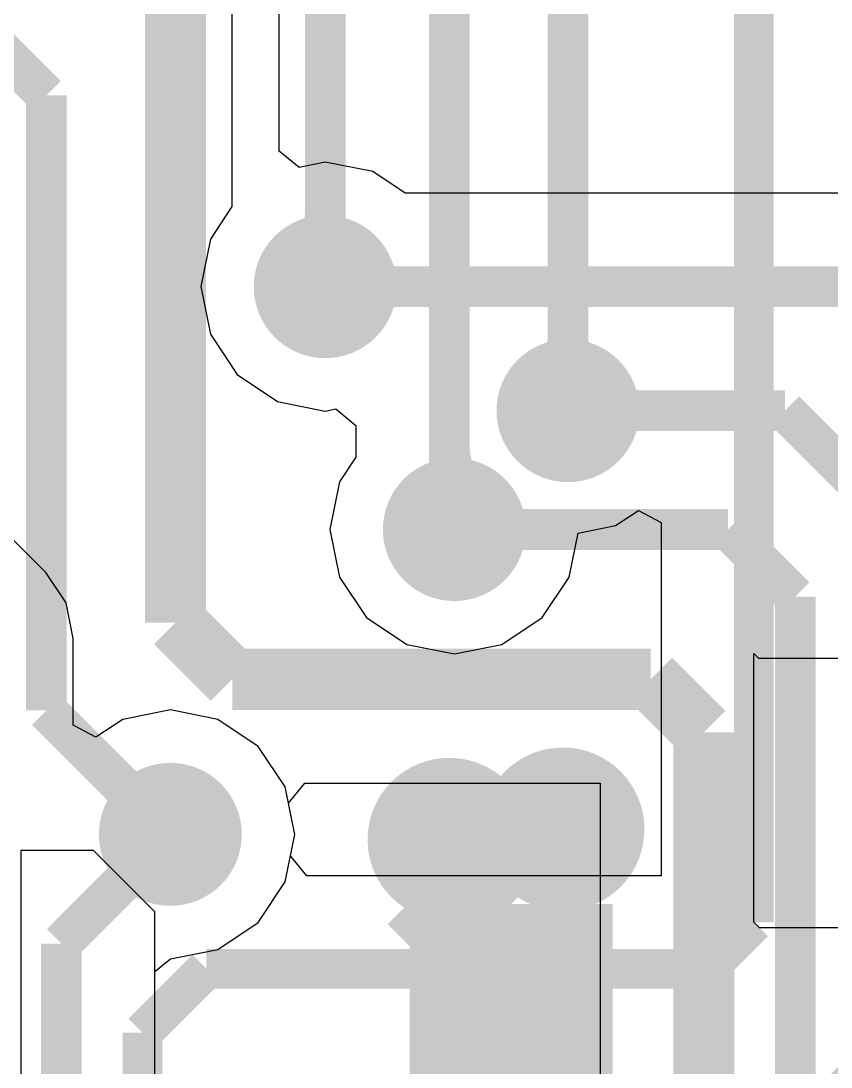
# Model space of a CAD drawing. Extents: x 81 to 196, y 150 to 213.
# Drawn here: x 183.86 to 187.84, y 164.71 to 169.85 of the extents above; entities that cross this region are included whole.
import ezdxf

# ---------------------------------------------------------------- set-up
doc = ezdxf.new("R2010")
doc.units = 0
doc.header["$MEASUREMENT"] = 0
for name, color, linetype in [('BOTTOMLAYER', 5, 'CONTINUOUS'), ('BOTTOMSOLDER', 6, 'CONTINUOUS'), ('MULTILAYER', 9, 'CONTINUOUS'), ('TOPLAYER', 1, 'CONTINUOUS')]:
    doc.layers.add(name, color=color, linetype=linetype)

msp = doc.modelspace()

# ---------------------------------------------------------------- linework, layer by layer
at = {"layer": 'BOTTOMLAYER'}
for p, q in [((184.894759, 187.683973), (184.894759, 168.93793)), ((184.894759, 168.93793), (184.788386, 168.778735)), ((184.788386, 168.778735), (184.74182, 168.544626)), ((184.74182, 168.544626), (184.788386, 168.310517)), ((184.788386, 168.310517), (184.920999, 168.112051)), ((184.920999, 168.112051), (185.119465, 167.979438)), ((185.119465, 167.979438), (185.353574, 167.932872)), ((185.353574, 167.932872), (185.406185, 167.943337)), ((185.406185, 167.943337), (185.504359, 167.862768)), ((185.504359, 167.862768), (185.504359, 167.706116)), ((185.504359, 167.706116), (185.423386, 167.584935)), ((183.979279, 167.138784), (183.449206, 167.668857)), ((185.423386, 167.584935), (185.37682, 167.350826)), ((186.781483, 167.369838), (186.8935, 167.444687)), ((186.8935, 167.444687), (187.005506, 167.384819)), ((185.37682, 167.350826), (185.423386, 167.116717)), ((186.596802, 167.333104), (186.781483, 167.369838)), ((187.005506, 167.384819), (187.005506, 165.648094)), ((186.553762, 167.116717), (186.596802, 167.333104)), ((184.078738, 166.989935), (183.979279, 167.138784)), ((185.423386, 167.116717), (185.555999, 166.918251)), ((186.421149, 166.918251), (186.553762, 167.116717)), ((184.113663, 166.814353), (184.078738, 166.989935)), ((185.555999, 166.918251), (185.754465, 166.785638)), ((186.222683, 166.785638), (186.421149, 166.918251)), ((184.113663, 166.389215), (184.113663, 166.814353)), ((185.754465, 166.785638), (185.988574, 166.739072)), ((185.988574, 166.739072), (186.222683, 166.785638)), ((187.461774, 165.420426), (187.461774, 166.741226)), ((187.461774, 166.741226), (187.484832, 166.718168)), ((187.484832, 166.718168), (189.381747, 166.718168)), ((184.591574, 166.46398), (184.357465, 166.417414)), ((184.825683, 166.417414), (184.591574, 166.46398)), ((184.357465, 166.417414), (184.225669, 166.32935)), ((185.024149, 166.284801), (184.825683, 166.417414)), ((184.225669, 166.32935), (184.113663, 166.389215)), ((185.156762, 166.086335), (185.024149, 166.284801)), ((185.203328, 165.852226), (185.156762, 166.086335)), ((185.182251, 165.746267), (185.203328, 165.852226)), ((185.262822, 165.648094), (185.182251, 165.746267)), ((187.005506, 165.648094), (185.262822, 165.648094)), ((187.489308, 165.392892), (187.461774, 165.420426)), ((188.056472, 165.392892), (187.489308, 165.392892))]:
    msp.add_line(p, q, dxfattribs=at)
for points, const_width in [([(187.461774, 165.420426), (187.461774, 194.909826)], 0.195001), ([(186.547374, 167.935026), (186.547374, 188.864626)], 0.2), ([(185.963174, 167.350826), (185.963174, 188.458226)], 0.2), ([(185.353574, 168.544626), (185.353574, 187.874021)], 0.2), ([(187.842774, 164.252026), (189.425572, 165.834824)], 0.599999), ([(184.054897, 165.315549), (184.591574, 165.852226)], 0.2), ([(187.233174, 165.191826), (187.461774, 165.420426)], 0.195001), ([(184.054897, 162.249998), (184.054897, 165.315549)], 0.2), ([(184.454693, 164.877145), (184.769374, 165.191826)], 0.195001), ([(187.233174, 165.191826), (184.769374, 165.191826)], 0.195001), ([(184.454693, 162.249998), (184.454693, 164.877145)], 0.195001)]:
    msp.add_lwpolyline(points, dxfattribs=dict(at, const_width=const_width))
at = {"layer": 'BOTTOMLAYER', "const_width": 0.2}
for points in [[(185.353574, 168.906756, -0.198912), (185.247509, 168.650691)], [(185.353574, 168.906756, -0.198912), (185.247509, 168.650691)], [(185.353574, 168.906756, -0.198912), (185.247509, 168.650691)], [(185.353574, 168.906756, -0.198912), (185.247509, 168.650691)], [(185.353574, 168.906756, -0.198912), (185.247509, 168.650691)], [(185.353574, 168.906756, -0.198912), (185.247509, 168.650691)], [(185.353574, 168.906756, -0.198912), (185.247509, 168.650691)], [(185.353574, 168.906756, -0.198912), (185.247509, 168.650691)], [(185.353574, 168.906756, -0.198912), (185.247509, 168.650691)], [(185.353574, 168.906756, -0.198912), (185.247509, 168.650691)], [(185.459639, 168.650691, -0.198912), (185.353574, 168.906756)], [(185.459639, 168.650691, -0.198912), (185.353574, 168.906756)], [(185.459639, 168.650691, -0.198912), (185.353574, 168.906756)], [(185.459639, 168.650691, -0.198912), (185.353574, 168.906756)], [(185.459639, 168.650691, -0.198912), (185.353574, 168.906756)], [(185.459639, 168.650691, -0.198912), (185.353574, 168.906756)], [(185.459639, 168.650691, -0.198912), (185.353574, 168.906756)], [(185.459639, 168.650691, -0.198912), (185.353574, 168.906756)], [(185.459639, 168.650691, -0.198912), (185.353574, 168.906756)], [(185.459639, 168.650691, -0.198912), (185.353574, 168.906756)], [(186.547374, 168.297156, -0.198912), (186.441309, 168.041091)], [(186.547374, 168.297156, -0.198912), (186.441309, 168.041091)], [(186.547374, 168.297156, -0.198912), (186.441309, 168.041091)], [(186.547374, 168.297156, -0.198912), (186.441309, 168.041091)], [(186.547374, 168.297156, -0.198912), (186.441309, 168.041091)], [(186.547374, 168.297156, -0.198912), (186.441309, 168.041091)], [(186.547374, 168.297156, -0.198912), (186.441309, 168.041091)], [(186.547374, 168.297156, -0.198912), (186.441309, 168.041091)], [(186.547374, 168.297156, -0.198912), (186.441309, 168.041091)], [(186.547374, 168.297156, -0.198912), (186.441309, 168.041091)], [(186.653439, 168.041091, -0.198912), (186.547374, 168.297156)], [(186.653439, 168.041091, -0.198912), (186.547374, 168.297156)], [(186.653439, 168.041091, -0.198912), (186.547374, 168.297156)], [(186.653439, 168.041091, -0.198912), (186.547374, 168.297156)], [(186.653439, 168.041091, -0.198912), (186.547374, 168.297156)], [(186.653439, 168.041091, -0.198912), (186.547374, 168.297156)], [(186.653439, 168.041091, -0.198912), (186.547374, 168.297156)], [(186.653439, 168.041091, -0.198912), (186.547374, 168.297156)], [(186.653439, 168.041091, -0.198912), (186.547374, 168.297156)], [(186.653439, 168.041091, -0.198912), (186.547374, 168.297156)], [(186.094639, 167.456891, -0.198912), (185.963174, 167.77428)], [(186.094639, 167.456891, -0.198912), (185.963174, 167.77428)], [(186.094639, 167.456891, -0.198912), (185.963174, 167.77428)], [(186.094639, 167.456891, -0.198912), (185.963174, 167.77428)], [(186.094639, 167.456891, -0.198912), (185.963174, 167.77428)], [(186.094639, 167.456891, -0.198912), (185.963174, 167.77428)], [(186.094639, 167.456891, -0.198912), (185.963174, 167.77428)], [(186.094639, 167.456891, -0.198912), (185.963174, 167.77428)], [(186.094639, 167.456891, -0.198912), (185.963174, 167.77428)], [(186.094639, 167.456891, -0.198912), (185.963174, 167.77428)], [(185.963174, 167.651636, -0.198912), (185.882509, 167.456891)], [(185.963174, 167.651636, -0.198912), (185.882509, 167.456891)], [(185.963174, 167.651636, -0.198912), (185.882509, 167.456891)], [(185.963174, 167.651636, -0.198912), (185.882509, 167.456891)], [(185.963174, 167.651636, -0.198912), (185.882509, 167.456891)], [(185.963174, 167.651636, -0.198912), (185.882509, 167.456891)], [(185.963174, 167.651636, -0.198912), (185.882509, 167.456891)], [(185.963174, 167.651636, -0.198912), (185.882509, 167.456891)], [(185.963174, 167.651636, -0.198912), (185.882509, 167.456891)], [(185.963174, 167.651636, -0.198912), (185.882509, 167.456891)], [(184.441574, 165.852226, -0.198912), (184.335509, 165.596161)], [(184.441574, 165.852226, -0.198912), (184.335509, 165.596161)], [(184.441574, 165.852226, -0.198912), (184.335509, 165.596161)], [(184.441574, 165.852226, -0.198912), (184.335509, 165.596161)], [(184.441574, 165.852226, -0.198912), (184.335509, 165.596161)], [(184.441574, 165.852226, -0.198912), (184.335509, 165.596161)], [(184.441574, 165.852226, -0.198912), (184.335509, 165.596161)], [(184.441574, 165.852226, -0.198912), (184.335509, 165.596161)], [(184.441574, 165.852226, -0.198912), (184.335509, 165.596161)], [(184.441574, 165.852226, -0.198912), (184.335509, 165.596161)], [(184.335509, 165.596161, -0.198912), (184.591574, 165.702226)], [(184.335509, 165.596161, -0.198912), (184.591574, 165.702226)], [(184.335509, 165.596161, -0.198912), (184.591574, 165.702226)], [(184.335509, 165.596161, -0.198912), (184.591574, 165.702226)], [(184.335509, 165.596161, -0.198912), (184.591574, 165.702226)], [(184.335509, 165.596161, -0.198912), (184.591574, 165.702226)], [(184.335509, 165.596161, -0.198912), (184.591574, 165.702226)], [(184.335509, 165.596161, -0.198912), (184.591574, 165.702226)], [(184.335509, 165.596161, -0.198912), (184.591574, 165.702226)], [(184.335509, 165.596161, -0.198912), (184.591574, 165.702226)]]:
    msp.add_lwpolyline(points, format="xyb", dxfattribs=at)
at = {"layer": 'BOTTOMLAYER'}
for points, const_width in [([(185.353574, 168.856756, 1), (185.353574, 168.956756, 1)], 0.1), ([(185.353574, 168.856756, 1), (185.353574, 168.956756, 1)], 0.1), ([(185.353574, 168.856756, 1), (185.353574, 168.956756, 1)], 0.1), ([(185.353574, 168.856756, 1), (185.353574, 168.956756, 1)], 0.1), ([(185.353574, 168.856756, 1), (185.353574, 168.956756, 1)], 0.1), ([(185.353574, 168.856756, 1), (185.353574, 168.956756, 1)], 0.1), ([(185.353574, 168.856756, 1), (185.353574, 168.956756, 1)], 0.1), ([(185.353574, 168.856756, 1), (185.353574, 168.956756, 1)], 0.1), ([(185.353574, 168.856756, 1), (185.353574, 168.956756, 1)], 0.1), ([(185.353574, 168.856756, 1), (185.353574, 168.956756, 1)], 0.1), ([(185.353574, 168.856756, 1), (185.353574, 168.956756, 1)], 0.1), ([(185.353574, 168.856756, 1), (185.353574, 168.956756, 1)], 0.1), ([(185.353574, 168.856756, 1), (185.353574, 168.956756, 1)], 0.1), ([(185.353574, 168.856756, 1), (185.353574, 168.956756, 1)], 0.1), ([(185.353574, 168.856756, 1), (185.353574, 168.956756, 1)], 0.1), ([(185.353574, 168.856756, 1), (185.353574, 168.956756, 1)], 0.1), ([(185.353574, 168.856756, 1), (185.353574, 168.956756, 1)], 0.1), ([(185.353574, 168.856756, 1), (185.353574, 168.956756, 1)], 0.1), ([(185.353574, 168.856756, 1), (185.353574, 168.956756, 1)], 0.1), ([(185.353574, 168.856756, 1), (185.353574, 168.956756, 1)], 0.1), ([(185.353574, 168.419628, 1), (185.353574, 168.669624, 1)], 0.249999), ([(185.247509, 168.600691, 1), (185.247509, 168.700691, 1)], 0.1), ([(185.247509, 168.600691, 1), (185.247509, 168.700691, 1)], 0.1), ([(185.247509, 168.600691, 1), (185.247509, 168.700691, 1)], 0.1), ([(185.247509, 168.600691, 1), (185.247509, 168.700691, 1)], 0.1), ([(185.247509, 168.600691, 1), (185.247509, 168.700691, 1)], 0.1), ([(185.247509, 168.600691, 1), (185.247509, 168.700691, 1)], 0.1), ([(185.247509, 168.600691, 1), (185.247509, 168.700691, 1)], 0.1), ([(185.247509, 168.600691, 1), (185.247509, 168.700691, 1)], 0.1), ([(185.247509, 168.600691, 1), (185.247509, 168.700691, 1)], 0.1), ([(185.247509, 168.600691, 1), (185.247509, 168.700691, 1)], 0.1), ([(185.459639, 168.600691, 1), (185.459639, 168.700691, 1)], 0.1), ([(185.459639, 168.600691, 1), (185.459639, 168.700691, 1)], 0.1), ([(185.459639, 168.600691, 1), (185.459639, 168.700691, 1)], 0.1), ([(185.459639, 168.600691, 1), (185.459639, 168.700691, 1)], 0.1), ([(185.459639, 168.600691, 1), (185.459639, 168.700691, 1)], 0.1), ([(185.459639, 168.600691, 1), (185.459639, 168.700691, 1)], 0.1), ([(185.459639, 168.600691, 1), (185.459639, 168.700691, 1)], 0.1), ([(185.459639, 168.600691, 1), (185.459639, 168.700691, 1)], 0.1), ([(185.459639, 168.600691, 1), (185.459639, 168.700691, 1)], 0.1), ([(185.459639, 168.600691, 1), (185.459639, 168.700691, 1)], 0.1), ([(186.547374, 168.247156, 1), (186.547374, 168.347156, 1)], 0.1), ([(186.547374, 168.247156, 1), (186.547374, 168.347156, 1)], 0.1), ([(186.547374, 168.247156, 1), (186.547374, 168.347156, 1)], 0.1), ([(186.547374, 168.247156, 1), (186.547374, 168.347156, 1)], 0.1), ([(186.547374, 168.247156, 1), (186.547374, 168.347156, 1)], 0.1), ([(186.547374, 168.247156, 1), (186.547374, 168.347156, 1)], 0.1), ([(186.547374, 168.247156, 1), (186.547374, 168.347156, 1)], 0.1), ([(186.547374, 168.247156, 1), (186.547374, 168.347156, 1)], 0.1), ([(186.547374, 168.247156, 1), (186.547374, 168.347156, 1)], 0.1), ([(186.547374, 168.247156, 1), (186.547374, 168.347156, 1)], 0.1), ([(186.547374, 168.247156, 1), (186.547374, 168.347156, 1)], 0.1), ([(186.547374, 168.247156, 1), (186.547374, 168.347156, 1)], 0.1), ([(186.547374, 168.247156, 1), (186.547374, 168.347156, 1)], 0.1), ([(186.547374, 168.247156, 1), (186.547374, 168.347156, 1)], 0.1), ([(186.547374, 168.247156, 1), (186.547374, 168.347156, 1)], 0.1), ([(186.547374, 168.247156, 1), (186.547374, 168.347156, 1)], 0.1), ([(186.547374, 168.247156, 1), (186.547374, 168.347156, 1)], 0.1), ([(186.547374, 168.247156, 1), (186.547374, 168.347156, 1)], 0.1), ([(186.547374, 168.247156, 1), (186.547374, 168.347156, 1)], 0.1), ([(186.547374, 168.247156, 1), (186.547374, 168.347156, 1)], 0.1), ([(186.547374, 167.810028, 1), (186.547374, 168.060024, 1)], 0.249999), ([(186.441309, 167.991091, 1), (186.441309, 168.091091, 1)], 0.1), ([(186.441309, 167.991091, 1), (186.441309, 168.091091, 1)], 0.1), ([(186.441309, 167.991091, 1), (186.441309, 168.091091, 1)], 0.1), ([(186.441309, 167.991091, 1), (186.441309, 168.091091, 1)], 0.1), ([(186.441309, 167.991091, 1), (186.441309, 168.091091, 1)], 0.1), ([(186.441309, 167.991091, 1), (186.441309, 168.091091, 1)], 0.1), ([(186.441309, 167.991091, 1), (186.441309, 168.091091, 1)], 0.1), ([(186.441309, 167.991091, 1), (186.441309, 168.091091, 1)], 0.1), ([(186.441309, 167.991091, 1), (186.441309, 168.091091, 1)], 0.1), ([(186.441309, 167.991091, 1), (186.441309, 168.091091, 1)], 0.1), ([(186.653439, 167.991091, 1), (186.653439, 168.091091, 1)], 0.1), ([(186.653439, 167.991091, 1), (186.653439, 168.091091, 1)], 0.1), ([(186.653439, 167.991091, 1), (186.653439, 168.091091, 1)], 0.1), ([(186.653439, 167.991091, 1), (186.653439, 168.091091, 1)], 0.1), ([(186.653439, 167.991091, 1), (186.653439, 168.091091, 1)], 0.1), ([(186.653439, 167.991091, 1), (186.653439, 168.091091, 1)], 0.1), ([(186.653439, 167.991091, 1), (186.653439, 168.091091, 1)], 0.1), ([(186.653439, 167.991091, 1), (186.653439, 168.091091, 1)], 0.1), ([(186.653439, 167.991091, 1), (186.653439, 168.091091, 1)], 0.1), ([(186.653439, 167.991091, 1), (186.653439, 168.091091, 1)], 0.1), ([(185.963174, 167.72428, 1), (185.963174, 167.824279, 1)], 0.1), ([(185.963174, 167.72428, 1), (185.963174, 167.824279, 1)], 0.1), ([(185.963174, 167.72428, 1), (185.963174, 167.824279, 1)], 0.1), ([(185.963174, 167.72428, 1), (185.963174, 167.824279, 1)], 0.1), ([(185.963174, 167.72428, 1), (185.963174, 167.824279, 1)], 0.1), ([(185.963174, 167.72428, 1), (185.963174, 167.824279, 1)], 0.1), ([(185.963174, 167.72428, 1), (185.963174, 167.824279, 1)], 0.1), ([(185.963174, 167.72428, 1), (185.963174, 167.824279, 1)], 0.1), ([(185.963174, 167.72428, 1), (185.963174, 167.824279, 1)], 0.1), ([(185.963174, 167.72428, 1), (185.963174, 167.824279, 1)], 0.1), ([(185.963174, 167.601636, 1), (185.963174, 167.701636, 1)], 0.1), ([(185.963174, 167.601636, 1), (185.963174, 167.701636, 1)], 0.1), ([(185.963174, 167.601636, 1), (185.963174, 167.701636, 1)], 0.1), ([(185.963174, 167.601636, 1), (185.963174, 167.701636, 1)], 0.1), ([(185.963174, 167.601636, 1), (185.963174, 167.701636, 1)], 0.1), ([(185.963174, 167.601636, 1), (185.963174, 167.701636, 1)], 0.1), ([(185.963174, 167.601636, 1), (185.963174, 167.701636, 1)], 0.1), ([(185.963174, 167.601636, 1), (185.963174, 167.701636, 1)], 0.1), ([(185.963174, 167.601636, 1), (185.963174, 167.701636, 1)], 0.1), ([(185.963174, 167.601636, 1), (185.963174, 167.701636, 1)], 0.1), ([(185.988574, 167.225828, 1), (185.988574, 167.475824, 1)], 0.249999), ([(185.882509, 167.406891, 1), (185.882509, 167.506891, 1)], 0.1), ([(185.882509, 167.406891, 1), (185.882509, 167.506891, 1)], 0.1), ([(185.882509, 167.406891, 1), (185.882509, 167.506891, 1)], 0.1), ([(185.882509, 167.406891, 1), (185.882509, 167.506891, 1)], 0.1), ([(185.882509, 167.406891, 1), (185.882509, 167.506891, 1)], 0.1), ([(185.882509, 167.406891, 1), (185.882509, 167.506891, 1)], 0.1), ([(185.882509, 167.406891, 1), (185.882509, 167.506891, 1)], 0.1), ([(185.882509, 167.406891, 1), (185.882509, 167.506891, 1)], 0.1), ([(185.882509, 167.406891, 1), (185.882509, 167.506891, 1)], 0.1), ([(185.882509, 167.406891, 1), (185.882509, 167.506891, 1)], 0.1), ([(186.094639, 167.406891, 1), (186.094639, 167.506891, 1)], 0.1), ([(186.094639, 167.406891, 1), (186.094639, 167.506891, 1)], 0.1), ([(186.094639, 167.406891, 1), (186.094639, 167.506891, 1)], 0.1), ([(186.094639, 167.406891, 1), (186.094639, 167.506891, 1)], 0.1), ([(186.094639, 167.406891, 1), (186.094639, 167.506891, 1)], 0.1), ([(186.094639, 167.406891, 1), (186.094639, 167.506891, 1)], 0.1), ([(186.094639, 167.406891, 1), (186.094639, 167.506891, 1)], 0.1), ([(186.094639, 167.406891, 1), (186.094639, 167.506891, 1)], 0.1), ([(186.094639, 167.406891, 1), (186.094639, 167.506891, 1)], 0.1), ([(186.094639, 167.406891, 1), (186.094639, 167.506891, 1)], 0.1), ([(184.591574, 165.727228, 1), (184.591574, 165.977224, 1)], 0.249999), ([(184.441574, 165.802226, 1), (184.441574, 165.902226, 1)], 0.1), ([(184.441574, 165.802226, 1), (184.441574, 165.902226, 1)], 0.1), ([(184.441574, 165.802226, 1), (184.441574, 165.902226, 1)], 0.1), ([(184.441574, 165.802226, 1), (184.441574, 165.902226, 1)], 0.1), ([(184.441574, 165.802226, 1), (184.441574, 165.902226, 1)], 0.1), ([(184.441574, 165.802226, 1), (184.441574, 165.902226, 1)], 0.1), ([(184.441574, 165.802226, 1), (184.441574, 165.902226, 1)], 0.1), ([(184.441574, 165.802226, 1), (184.441574, 165.902226, 1)], 0.1), ([(184.441574, 165.802226, 1), (184.441574, 165.902226, 1)], 0.1), ([(184.441574, 165.802226, 1), (184.441574, 165.902226, 1)], 0.1), ([(184.591574, 165.652226, 1), (184.591574, 165.752226, 1)], 0.1), ([(184.591574, 165.652226, 1), (184.591574, 165.752226, 1)], 0.1), ([(184.591574, 165.652226, 1), (184.591574, 165.752226, 1)], 0.1), ([(184.591574, 165.652226, 1), (184.591574, 165.752226, 1)], 0.1), ([(184.591574, 165.652226, 1), (184.591574, 165.752226, 1)], 0.1), ([(184.591574, 165.652226, 1), (184.591574, 165.752226, 1)], 0.1), ([(184.591574, 165.652226, 1), (184.591574, 165.752226, 1)], 0.1), ([(184.591574, 165.652226, 1), (184.591574, 165.752226, 1)], 0.1), ([(184.591574, 165.652226, 1), (184.591574, 165.752226, 1)], 0.1), ([(184.591574, 165.652226, 1), (184.591574, 165.752226, 1)], 0.1), ([(184.335509, 165.546161, 1), (184.335509, 165.646161, 1)], 0.1), ([(184.335509, 165.546161, 1), (184.335509, 165.646161, 1)], 0.1), ([(184.335509, 165.546161, 1), (184.335509, 165.646161, 1)], 0.1), ([(184.335509, 165.546161, 1), (184.335509, 165.646161, 1)], 0.1), ([(184.335509, 165.546161, 1), (184.335509, 165.646161, 1)], 0.1), ([(184.335509, 165.546161, 1), (184.335509, 165.646161, 1)], 0.1), ([(184.335509, 165.546161, 1), (184.335509, 165.646161, 1)], 0.1), ([(184.335509, 165.546161, 1), (184.335509, 165.646161, 1)], 0.1), ([(184.335509, 165.546161, 1), (184.335509, 165.646161, 1)], 0.1), ([(184.335509, 165.546161, 1), (184.335509, 165.646161, 1)], 0.1), ([(184.335509, 165.546161, 1), (184.335509, 165.646161, 1)], 0.1), ([(184.335509, 165.546161, 1), (184.335509, 165.646161, 1)], 0.1), ([(184.335509, 165.546161, 1), (184.335509, 165.646161, 1)], 0.1), ([(184.335509, 165.546161, 1), (184.335509, 165.646161, 1)], 0.1), ([(184.335509, 165.546161, 1), (184.335509, 165.646161, 1)], 0.1), ([(184.335509, 165.546161, 1), (184.335509, 165.646161, 1)], 0.1), ([(184.335509, 165.546161, 1), (184.335509, 165.646161, 1)], 0.1), ([(184.335509, 165.546161, 1), (184.335509, 165.646161, 1)], 0.1), ([(184.335509, 165.546161, 1), (184.335509, 165.646161, 1)], 0.1), ([(184.335509, 165.546161, 1), (184.335509, 165.646161, 1)], 0.1)]:
    msp.add_lwpolyline(points, format="xyb", close=True, dxfattribs=dict(at, const_width=const_width))
at = {"layer": 'BOTTOMSOLDER'}
for points, const_width in [([(185.353574, 168.368828, 1), (185.353574, 168.720424, 1)], 0.351599), ([(186.547374, 167.759228, 1), (186.547374, 168.110824, 1)], 0.351599), ([(185.988574, 167.175028, 1), (185.988574, 167.526624, 1)], 0.351599), ([(186.521974, 165.676826, 1), (186.521974, 166.078426, 1)], 0.401599), ([(185.963174, 165.626026, 1), (185.963174, 166.027626, 1)], 0.401599), ([(184.591574, 165.676428, 1), (184.591574, 166.028024, 1)], 0.351599)]:
    msp.add_lwpolyline(points, format="xyb", close=True, dxfattribs=dict(at, const_width=const_width))
at = {"layer": 'MULTILAYER', "const_width": 0.249999}
for points in [[(185.353574, 168.419628, 1), (185.353574, 168.669624, 1)], [(186.547374, 167.810028, 1), (186.547374, 168.060024, 1)], [(185.988574, 167.225828, 1), (185.988574, 167.475824, 1)], [(184.591574, 165.727228, 1), (184.591574, 165.977224, 1)]]:
    msp.add_lwpolyline(points, format="xyb", close=True, dxfattribs=at)
at = {"layer": 'TOPLAYER'}
for p, q in [((185.12677, 169.211363), (185.12677, 170.043226)), ((185.224943, 169.130794), (185.12677, 169.211363)), ((185.353574, 169.15638), (185.224943, 169.130794)), ((185.587683, 169.109814), (185.353574, 169.15638)), ((185.746878, 169.003441), (185.587683, 169.109814)), ((188.071374, 169.003441), (185.746878, 169.003441)), ((185.17269, 166.006257), (185.253259, 166.10443)), ((185.253259, 166.10443), (186.705179, 166.10443)), ((186.705179, 166.10443), (186.705179, 159.021422)), ((185.203328, 165.852226), (185.17269, 166.006257)), ((185.156762, 165.618117), (185.203328, 165.852226)), ((184.214369, 165.772231), (183.85677, 165.772231)), ((183.85677, 165.772231), (183.85677, 161.70131)), ((184.515374, 165.471226), (184.214369, 165.772231)), ((185.024149, 165.419651), (185.156762, 165.618117)), ((184.515374, 161.686626), (184.515374, 165.471226)), ((184.825683, 165.287038), (185.024149, 165.419651)), ((184.591577, 165.240472), (184.825683, 165.287038)), ((184.515374, 165.177935), (184.591577, 165.240472)), ((184.515374, 164.127254), (184.515374, 165.177935))]:
    msp.add_line(p, q, dxfattribs=at)
for points, const_width in [([(183.981974, 169.484426), (183.397774, 170.068626)], 0.2), ([(184.616974, 166.893626), (184.616974, 170.043226)], 0.299999), ([(183.981974, 166.461826), (183.981974, 169.484426)], 0.2), ([(188.071374, 168.544626), (185.353574, 168.544626)], 0.2), ([(187.614174, 167.935026), (186.547374, 167.935026)], 0.2), ([(188.071374, 167.477826), (187.614174, 167.935026)], 0.2), ([(187.334774, 167.350826), (185.988574, 167.350826)], 0.2), ([(187.664974, 167.020626), (187.334774, 167.350826)], 0.2), ([(187.664974, 158.232226), (187.664974, 167.020626)], 0.2), ([(184.896374, 166.614226), (184.616974, 166.893626)], 0.299999), ([(186.953774, 166.614226), (184.896374, 166.614226)], 0.299999), ([(187.214975, 166.353025), (186.953774, 166.614226)], 0.299999), ([(184.591574, 165.852226), (183.981974, 166.461826)], 0.2), ([(187.214975, 158.798227), (187.214975, 166.353025)], 0.299999), ([(186.267974, 165.510225), (186.013974, 165.764225)], 1.000001), ([(186.267974, 161.363487), (186.267974, 165.510225)], 1.000001)]:
    msp.add_lwpolyline(points, dxfattribs=dict(at, const_width=const_width))
for points, const_width in [([(185.353574, 168.419628, 1), (185.353574, 168.669624, 1)], 0.249999), ([(185.459639, 168.600691, 1), (185.459639, 168.700691, 1)], 0.1), ([(185.459639, 168.600691, 1), (185.459639, 168.700691, 1)], 0.1), ([(185.459639, 168.600691, 1), (185.459639, 168.700691, 1)], 0.1), ([(185.459639, 168.600691, 1), (185.459639, 168.700691, 1)], 0.1), ([(185.459639, 168.600691, 1), (185.459639, 168.700691, 1)], 0.1), ([(185.459639, 168.600691, 1), (185.459639, 168.700691, 1)], 0.1), ([(185.459639, 168.600691, 1), (185.459639, 168.700691, 1)], 0.1), ([(185.459639, 168.600691, 1), (185.459639, 168.700691, 1)], 0.1), ([(185.459639, 168.600691, 1), (185.459639, 168.700691, 1)], 0.1), ([(185.459639, 168.600691, 1), (185.459639, 168.700691, 1)], 0.1), ([(185.715704, 168.494626, 1), (185.715704, 168.594626, 1)], 0.1), ([(185.715704, 168.494626, 1), (185.715704, 168.594626, 1)], 0.1), ([(185.715704, 168.494626, 1), (185.715704, 168.594626, 1)], 0.1), ([(185.715704, 168.494626, 1), (185.715704, 168.594626, 1)], 0.1), ([(185.715704, 168.494626, 1), (185.715704, 168.594626, 1)], 0.1), ([(185.715704, 168.494626, 1), (185.715704, 168.594626, 1)], 0.1), ([(185.715704, 168.494626, 1), (185.715704, 168.594626, 1)], 0.1), ([(185.715704, 168.494626, 1), (185.715704, 168.594626, 1)], 0.1), ([(185.715704, 168.494626, 1), (185.715704, 168.594626, 1)], 0.1), ([(185.715704, 168.494626, 1), (185.715704, 168.594626, 1)], 0.1), ([(185.715704, 168.494626, 1), (185.715704, 168.594626, 1)], 0.1), ([(185.715704, 168.494626, 1), (185.715704, 168.594626, 1)], 0.1), ([(185.715704, 168.494626, 1), (185.715704, 168.594626, 1)], 0.1), ([(185.715704, 168.494626, 1), (185.715704, 168.594626, 1)], 0.1), ([(185.715704, 168.494626, 1), (185.715704, 168.594626, 1)], 0.1), ([(185.715704, 168.494626, 1), (185.715704, 168.594626, 1)], 0.1), ([(185.715704, 168.494626, 1), (185.715704, 168.594626, 1)], 0.1), ([(185.715704, 168.494626, 1), (185.715704, 168.594626, 1)], 0.1), ([(185.715704, 168.494626, 1), (185.715704, 168.594626, 1)], 0.1), ([(185.715704, 168.494626, 1), (185.715704, 168.594626, 1)], 0.1), ([(185.459639, 168.388561, 1), (185.459639, 168.488561, 1)], 0.1), ([(185.459639, 168.388561, 1), (185.459639, 168.488561, 1)], 0.1), ([(185.459639, 168.388561, 1), (185.459639, 168.488561, 1)], 0.1), ([(185.459639, 168.388561, 1), (185.459639, 168.488561, 1)], 0.1), ([(185.459639, 168.388561, 1), (185.459639, 168.488561, 1)], 0.1), ([(185.459639, 168.388561, 1), (185.459639, 168.488561, 1)], 0.1), ([(185.459639, 168.388561, 1), (185.459639, 168.488561, 1)], 0.1), ([(185.459639, 168.388561, 1), (185.459639, 168.488561, 1)], 0.1), ([(185.459639, 168.388561, 1), (185.459639, 168.488561, 1)], 0.1), ([(185.459639, 168.388561, 1), (185.459639, 168.488561, 1)], 0.1), ([(186.547374, 167.810028, 1), (186.547374, 168.060024, 1)], 0.249999), ([(186.653439, 167.991091, 1), (186.653439, 168.091091, 1)], 0.1), ([(186.653439, 167.991091, 1), (186.653439, 168.091091, 1)], 0.1), ([(186.653439, 167.991091, 1), (186.653439, 168.091091, 1)], 0.1), ([(186.653439, 167.991091, 1), (186.653439, 168.091091, 1)], 0.1), ([(186.653439, 167.991091, 1), (186.653439, 168.091091, 1)], 0.1), ([(186.653439, 167.991091, 1), (186.653439, 168.091091, 1)], 0.1), ([(186.653439, 167.991091, 1), (186.653439, 168.091091, 1)], 0.1), ([(186.653439, 167.991091, 1), (186.653439, 168.091091, 1)], 0.1), ([(186.653439, 167.991091, 1), (186.653439, 168.091091, 1)], 0.1), ([(186.653439, 167.991091, 1), (186.653439, 168.091091, 1)], 0.1), ([(186.909504, 167.885026, 1), (186.909504, 167.985026, 1)], 0.1), ([(186.909504, 167.885026, 1), (186.909504, 167.985026, 1)], 0.1), ([(186.909504, 167.885026, 1), (186.909504, 167.985026, 1)], 0.1), ([(186.909504, 167.885026, 1), (186.909504, 167.985026, 1)], 0.1), ([(186.909504, 167.885026, 1), (186.909504, 167.985026, 1)], 0.1), ([(186.909504, 167.885026, 1), (186.909504, 167.985026, 1)], 0.1), ([(186.909504, 167.885026, 1), (186.909504, 167.985026, 1)], 0.1), ([(186.909504, 167.885026, 1), (186.909504, 167.985026, 1)], 0.1), ([(186.909504, 167.885026, 1), (186.909504, 167.985026, 1)], 0.1), ([(186.909504, 167.885026, 1), (186.909504, 167.985026, 1)], 0.1), ([(186.909504, 167.885026, 1), (186.909504, 167.985026, 1)], 0.1), ([(186.909504, 167.885026, 1), (186.909504, 167.985026, 1)], 0.1), ([(186.909504, 167.885026, 1), (186.909504, 167.985026, 1)], 0.1), ([(186.909504, 167.885026, 1), (186.909504, 167.985026, 1)], 0.1), ([(186.909504, 167.885026, 1), (186.909504, 167.985026, 1)], 0.1), ([(186.909504, 167.885026, 1), (186.909504, 167.985026, 1)], 0.1), ([(186.909504, 167.885026, 1), (186.909504, 167.985026, 1)], 0.1), ([(186.909504, 167.885026, 1), (186.909504, 167.985026, 1)], 0.1), ([(186.909504, 167.885026, 1), (186.909504, 167.985026, 1)], 0.1), ([(186.909504, 167.885026, 1), (186.909504, 167.985026, 1)], 0.1), ([(186.653439, 167.778961, 1), (186.653439, 167.878961, 1)], 0.1), ([(186.653439, 167.778961, 1), (186.653439, 167.878961, 1)], 0.1), ([(186.653439, 167.778961, 1), (186.653439, 167.878961, 1)], 0.1), ([(186.653439, 167.778961, 1), (186.653439, 167.878961, 1)], 0.1), ([(186.653439, 167.778961, 1), (186.653439, 167.878961, 1)], 0.1), ([(186.653439, 167.778961, 1), (186.653439, 167.878961, 1)], 0.1), ([(186.653439, 167.778961, 1), (186.653439, 167.878961, 1)], 0.1), ([(186.653439, 167.778961, 1), (186.653439, 167.878961, 1)], 0.1), ([(186.653439, 167.778961, 1), (186.653439, 167.878961, 1)], 0.1), ([(186.653439, 167.778961, 1), (186.653439, 167.878961, 1)], 0.1), ([(185.988574, 167.225828, 1), (185.988574, 167.475824, 1)], 0.249999), ([(186.094639, 167.406891, 1), (186.094639, 167.506891, 1)], 0.1), ([(186.094639, 167.406891, 1), (186.094639, 167.506891, 1)], 0.1), ([(186.094639, 167.406891, 1), (186.094639, 167.506891, 1)], 0.1), ([(186.094639, 167.406891, 1), (186.094639, 167.506891, 1)], 0.1), ([(186.094639, 167.406891, 1), (186.094639, 167.506891, 1)], 0.1), ([(186.094639, 167.406891, 1), (186.094639, 167.506891, 1)], 0.1), ([(186.094639, 167.406891, 1), (186.094639, 167.506891, 1)], 0.1), ([(186.094639, 167.406891, 1), (186.094639, 167.506891, 1)], 0.1), ([(186.094639, 167.406891, 1), (186.094639, 167.506891, 1)], 0.1), ([(186.094639, 167.406891, 1), (186.094639, 167.506891, 1)], 0.1), ([(186.350704, 167.300826, 1), (186.350704, 167.400826, 1)], 0.1), ([(186.350704, 167.300826, 1), (186.350704, 167.400826, 1)], 0.1), ([(186.350704, 167.300826, 1), (186.350704, 167.400826, 1)], 0.1), ([(186.350704, 167.300826, 1), (186.350704, 167.400826, 1)], 0.1), ([(186.350704, 167.300826, 1), (186.350704, 167.400826, 1)], 0.1), ([(186.350704, 167.300826, 1), (186.350704, 167.400826, 1)], 0.1), ([(186.350704, 167.300826, 1), (186.350704, 167.400826, 1)], 0.1), ([(186.350704, 167.300826, 1), (186.350704, 167.400826, 1)], 0.1), ([(186.350704, 167.300826, 1), (186.350704, 167.400826, 1)], 0.1), ([(186.350704, 167.300826, 1), (186.350704, 167.400826, 1)], 0.1), ([(186.350704, 167.300826, 1), (186.350704, 167.400826, 1)], 0.1), ([(186.350704, 167.300826, 1), (186.350704, 167.400826, 1)], 0.1), ([(186.350704, 167.300826, 1), (186.350704, 167.400826, 1)], 0.1), ([(186.350704, 167.300826, 1), (186.350704, 167.400826, 1)], 0.1), ([(186.350704, 167.300826, 1), (186.350704, 167.400826, 1)], 0.1), ([(186.350704, 167.300826, 1), (186.350704, 167.400826, 1)], 0.1), ([(186.350704, 167.300826, 1), (186.350704, 167.400826, 1)], 0.1), ([(186.350704, 167.300826, 1), (186.350704, 167.400826, 1)], 0.1), ([(186.350704, 167.300826, 1), (186.350704, 167.400826, 1)], 0.1), ([(186.350704, 167.300826, 1), (186.350704, 167.400826, 1)], 0.1), ([(186.094639, 167.194761, 1), (186.094639, 167.294761, 1)], 0.1), ([(186.094639, 167.194761, 1), (186.094639, 167.294761, 1)], 0.1), ([(186.094639, 167.194761, 1), (186.094639, 167.294761, 1)], 0.1), ([(186.094639, 167.194761, 1), (186.094639, 167.294761, 1)], 0.1), ([(186.094639, 167.194761, 1), (186.094639, 167.294761, 1)], 0.1), ([(186.094639, 167.194761, 1), (186.094639, 167.294761, 1)], 0.1), ([(186.094639, 167.194761, 1), (186.094639, 167.294761, 1)], 0.1), ([(186.094639, 167.194761, 1), (186.094639, 167.294761, 1)], 0.1), ([(186.094639, 167.194761, 1), (186.094639, 167.294761, 1)], 0.1), ([(186.094639, 167.194761, 1), (186.094639, 167.294761, 1)], 0.1), ([(184.335509, 166.058291, 1), (184.335509, 166.158291, 1)], 0.1), ([(184.335509, 166.058291, 1), (184.335509, 166.158291, 1)], 0.1), ([(184.335509, 166.058291, 1), (184.335509, 166.158291, 1)], 0.1), ([(184.335509, 166.058291, 1), (184.335509, 166.158291, 1)], 0.1), ([(184.335509, 166.058291, 1), (184.335509, 166.158291, 1)], 0.1), ([(184.335509, 166.058291, 1), (184.335509, 166.158291, 1)], 0.1), ([(184.335509, 166.058291, 1), (184.335509, 166.158291, 1)], 0.1), ([(184.335509, 166.058291, 1), (184.335509, 166.158291, 1)], 0.1), ([(184.335509, 166.058291, 1), (184.335509, 166.158291, 1)], 0.1), ([(184.335509, 166.058291, 1), (184.335509, 166.158291, 1)], 0.1), ([(184.335509, 166.058291, 1), (184.335509, 166.158291, 1)], 0.1), ([(184.335509, 166.058291, 1), (184.335509, 166.158291, 1)], 0.1), ([(184.335509, 166.058291, 1), (184.335509, 166.158291, 1)], 0.1), ([(184.335509, 166.058291, 1), (184.335509, 166.158291, 1)], 0.1), ([(184.335509, 166.058291, 1), (184.335509, 166.158291, 1)], 0.1), ([(184.335509, 166.058291, 1), (184.335509, 166.158291, 1)], 0.1), ([(184.335509, 166.058291, 1), (184.335509, 166.158291, 1)], 0.1), ([(184.335509, 166.058291, 1), (184.335509, 166.158291, 1)], 0.1), ([(184.335509, 166.058291, 1), (184.335509, 166.158291, 1)], 0.1), ([(184.335509, 166.058291, 1), (184.335509, 166.158291, 1)], 0.1), ([(186.521974, 165.727626, 1), (186.521974, 166.027626, 1)], 0.299999), ([(185.963174, 165.676826, 1), (185.963174, 165.976826, 1)], 0.299999), ([(184.591574, 165.727228, 1), (184.591574, 165.977224, 1)], 0.249999), ([(184.591574, 165.952226, 1), (184.591574, 166.052226, 1)], 0.1), ([(184.591574, 165.952226, 1), (184.591574, 166.052226, 1)], 0.1), ([(184.591574, 165.952226, 1), (184.591574, 166.052226, 1)], 0.1), ([(184.591574, 165.952226, 1), (184.591574, 166.052226, 1)], 0.1), ([(184.591574, 165.952226, 1), (184.591574, 166.052226, 1)], 0.1), ([(184.591574, 165.952226, 1), (184.591574, 166.052226, 1)], 0.1), ([(184.591574, 165.952226, 1), (184.591574, 166.052226, 1)], 0.1), ([(184.591574, 165.952226, 1), (184.591574, 166.052226, 1)], 0.1), ([(184.591574, 165.952226, 1), (184.591574, 166.052226, 1)], 0.1), ([(184.591574, 165.952226, 1), (184.591574, 166.052226, 1)], 0.1), ([(184.441574, 165.802226, 1), (184.441574, 165.902226, 1)], 0.1), ([(184.441574, 165.802226, 1), (184.441574, 165.902226, 1)], 0.1), ([(184.441574, 165.802226, 1), (184.441574, 165.902226, 1)], 0.1), ([(184.441574, 165.802226, 1), (184.441574, 165.902226, 1)], 0.1), ([(184.441574, 165.802226, 1), (184.441574, 165.902226, 1)], 0.1), ([(184.441574, 165.802226, 1), (184.441574, 165.902226, 1)], 0.1), ([(184.441574, 165.802226, 1), (184.441574, 165.902226, 1)], 0.1), ([(184.441574, 165.802226, 1), (184.441574, 165.902226, 1)], 0.1), ([(184.441574, 165.802226, 1), (184.441574, 165.902226, 1)], 0.1), ([(184.441574, 165.802226, 1), (184.441574, 165.902226, 1)], 0.1)]:
    msp.add_lwpolyline(points, format="xyb", close=True, dxfattribs=dict(at, const_width=const_width))
at = {"layer": 'TOPLAYER', "const_width": 0.2}
for points in [[(185.715704, 168.544626, -0.198912), (185.459639, 168.650691)], [(185.715704, 168.544626, -0.198912), (185.459639, 168.650691)], [(185.715704, 168.544626, -0.198912), (185.459639, 168.650691)], [(185.715704, 168.544626, -0.198912), (185.459639, 168.650691)], [(185.715704, 168.544626, -0.198912), (185.459639, 168.650691)], [(185.715704, 168.544626, -0.198912), (185.459639, 168.650691)], [(185.715704, 168.544626, -0.198912), (185.459639, 168.650691)], [(185.715704, 168.544626, -0.198912), (185.459639, 168.650691)], [(185.715704, 168.544626, -0.198912), (185.459639, 168.650691)], [(185.715704, 168.544626, -0.198912), (185.459639, 168.650691)], [(185.459639, 168.438561, -0.198912), (185.715704, 168.544626)], [(185.459639, 168.438561, -0.198912), (185.715704, 168.544626)], [(185.459639, 168.438561, -0.198912), (185.715704, 168.544626)], [(185.459639, 168.438561, -0.198912), (185.715704, 168.544626)], [(185.459639, 168.438561, -0.198912), (185.715704, 168.544626)], [(185.459639, 168.438561, -0.198912), (185.715704, 168.544626)], [(185.459639, 168.438561, -0.198912), (185.715704, 168.544626)], [(185.459639, 168.438561, -0.198912), (185.715704, 168.544626)], [(185.459639, 168.438561, -0.198912), (185.715704, 168.544626)], [(185.459639, 168.438561, -0.198912), (185.715704, 168.544626)], [(186.909504, 167.935026, -0.198912), (186.653439, 168.041091)], [(186.909504, 167.935026, -0.198912), (186.653439, 168.041091)], [(186.909504, 167.935026, -0.198912), (186.653439, 168.041091)], [(186.909504, 167.935026, -0.198912), (186.653439, 168.041091)], [(186.909504, 167.935026, -0.198912), (186.653439, 168.041091)], [(186.909504, 167.935026, -0.198912), (186.653439, 168.041091)], [(186.909504, 167.935026, -0.198912), (186.653439, 168.041091)], [(186.909504, 167.935026, -0.198912), (186.653439, 168.041091)], [(186.909504, 167.935026, -0.198912), (186.653439, 168.041091)], [(186.909504, 167.935026, -0.198912), (186.653439, 168.041091)], [(186.653439, 167.828961, -0.198912), (186.909504, 167.935026)], [(186.653439, 167.828961, -0.198912), (186.909504, 167.935026)], [(186.653439, 167.828961, -0.198912), (186.909504, 167.935026)], [(186.653439, 167.828961, -0.198912), (186.909504, 167.935026)], [(186.653439, 167.828961, -0.198912), (186.909504, 167.935026)], [(186.653439, 167.828961, -0.198912), (186.909504, 167.935026)], [(186.653439, 167.828961, -0.198912), (186.909504, 167.935026)], [(186.653439, 167.828961, -0.198912), (186.909504, 167.935026)], [(186.653439, 167.828961, -0.198912), (186.909504, 167.935026)], [(186.653439, 167.828961, -0.198912), (186.909504, 167.935026)], [(186.350704, 167.350826, -0.198912), (186.094639, 167.456891)], [(186.350704, 167.350826, -0.198912), (186.094639, 167.456891)], [(186.350704, 167.350826, -0.198912), (186.094639, 167.456891)], [(186.350704, 167.350826, -0.198912), (186.094639, 167.456891)], [(186.350704, 167.350826, -0.198912), (186.094639, 167.456891)], [(186.350704, 167.350826, -0.198912), (186.094639, 167.456891)], [(186.350704, 167.350826, -0.198912), (186.094639, 167.456891)], [(186.350704, 167.350826, -0.198912), (186.094639, 167.456891)], [(186.350704, 167.350826, -0.198912), (186.094639, 167.456891)], [(186.350704, 167.350826, -0.198912), (186.094639, 167.456891)], [(186.094639, 167.244761, -0.198912), (186.350704, 167.350826)], [(186.094639, 167.244761, -0.198912), (186.350704, 167.350826)], [(186.094639, 167.244761, -0.198912), (186.350704, 167.350826)], [(186.094639, 167.244761, -0.198912), (186.350704, 167.350826)], [(186.094639, 167.244761, -0.198912), (186.350704, 167.350826)], [(186.094639, 167.244761, -0.198912), (186.350704, 167.350826)], [(186.094639, 167.244761, -0.198912), (186.350704, 167.350826)], [(186.094639, 167.244761, -0.198912), (186.350704, 167.350826)], [(186.094639, 167.244761, -0.198912), (186.350704, 167.350826)], [(186.094639, 167.244761, -0.198912), (186.350704, 167.350826)], [(184.335509, 166.108291, -0.198912), (184.441574, 165.852226)], [(184.591574, 166.002226, -0.198912), (184.335509, 166.108291)], [(184.335509, 166.108291, -0.198912), (184.441574, 165.852226)], [(184.591574, 166.002226, -0.198912), (184.335509, 166.108291)], [(184.335509, 166.108291, -0.198912), (184.441574, 165.852226)], [(184.591574, 166.002226, -0.198912), (184.335509, 166.108291)], [(184.335509, 166.108291, -0.198912), (184.441574, 165.852226)], [(184.591574, 166.002226, -0.198912), (184.335509, 166.108291)], [(184.591574, 166.002226, -0.198912), (184.335509, 166.108291)], [(184.335509, 166.108291, -0.198912), (184.441574, 165.852226)], [(184.591574, 166.002226, -0.198912), (184.335509, 166.108291)], [(184.335509, 166.108291, -0.198912), (184.441574, 165.852226)], [(184.591574, 166.002226, -0.198912), (184.335509, 166.108291)], [(184.335509, 166.108291, -0.198912), (184.441574, 165.852226)], [(184.591574, 166.002226, -0.198912), (184.335509, 166.108291)], [(184.335509, 166.108291, -0.198912), (184.441574, 165.852226)], [(184.591574, 166.002226, -0.198912), (184.335509, 166.108291)], [(184.335509, 166.108291, -0.198912), (184.441574, 165.852226)], [(184.591574, 166.002226, -0.198912), (184.335509, 166.108291)], [(184.335509, 166.108291, -0.198912), (184.441574, 165.852226)]]:
    msp.add_lwpolyline(points, format="xyb", dxfattribs=at)

doc.saveas('drawing.dxf')
